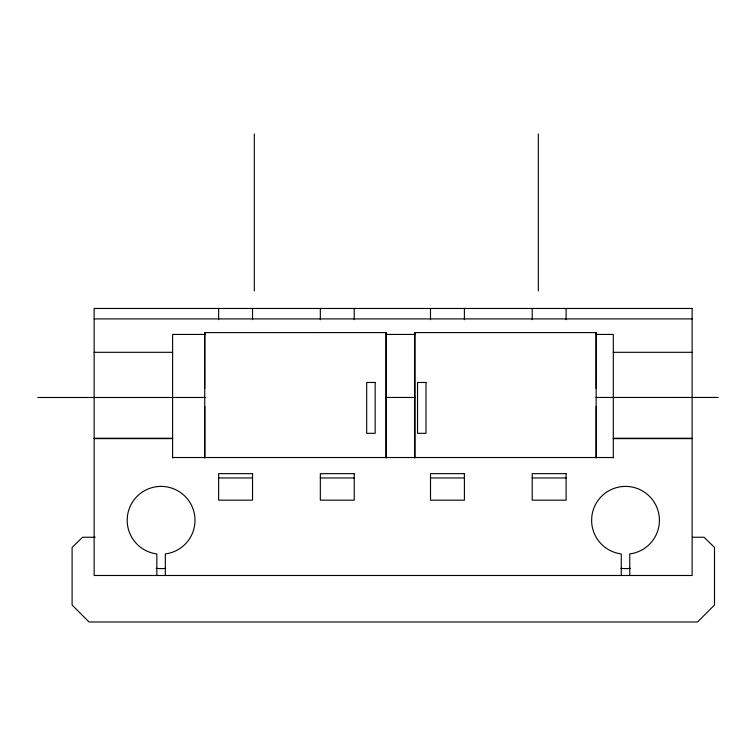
<?xml version="1.0" encoding="UTF-8"?>
<svg xmlns="http://www.w3.org/2000/svg" width="756" height="756" viewBox="0 0 756 756"><rect width="100%" height="100%" fill="white"/><g stroke="black" fill="none" stroke-linecap="round" stroke-linejoin="round"><path stroke-width="1.13" d="M204.791 406.369L204.772 458.079M204.715 388.593L204.753 332.612L386.108 332.593L386.136 458.06M414.817 458.06L414.798 332.593L596.163 332.583L596.153 457.493M596.125 388.565L596.163 332.583M596.182 458.051L596.2 406.341M386.108 332.593L386.108 457.503M414.798 332.593L414.789 457.503M94.141 318.909L692.127 318.909M205.623 334.435L172.623 334.435L172.623 457.9M385.9 334.435L415.356 334.435M595.643 334.435L613.314 334.435L613.314 457.9M94.141 352.315L172.623 352.315M613.314 352.315L692.127 352.315M37.8 397.495L205.462 397.476M385.475 397.448L415.507 397.467M596.163 397.458L718.2 397.448M94.141 438.253L172.623 438.253M613.314 438.253L692.127 438.253M94.141 438.622L172.623 438.622M613.314 438.622L692.127 438.622M172.623 457.522L613.314 457.522M218.635 477.962L252.532 477.962M320.336 477.962L354.233 477.962M430.504 477.962L464.401 477.962M532.205 477.962L566.102 477.962M95.218 537.251L82.555 537.251L72.103 547.42L72.103 605.036L89.057 621.99L697.552 621.99L714.496 605.036L714.496 547.42L704.053 537.251L692.534 537.251M204.753 332.612L204.744 457.512M629.748 575.486L629.748 553.874L630.91 553.761A33.897 33.897 0 0 0 659.327 517.832A33.897 33.897 0 0 0 626.006 486.401A33.897 33.897 0 0 0 591.787 516.858L591.627 521.29A33.897 33.897 0 0 0 617.699 553.288L621.271 554.025L621.271 575.486M566.102 308.467L566.102 319.684M538.338 134.01L538.338 290.909M532.205 308.467L532.205 319.684M464.401 308.467L464.401 319.684M430.504 308.467L430.504 319.684M354.233 308.467L354.233 319.684M320.336 308.467L320.336 319.684M254.318 134.01L254.318 290.909M252.532 308.467L252.532 319.684M218.635 308.467L218.635 319.684M165.328 575.486L165.328 553.874L166.5 553.761A33.897 33.897 0 0 0 194.906 517.832A33.897 33.897 0 0 0 161.586 486.401A33.897 33.897 0 0 0 127.367 516.858L127.206 521.29A33.897 33.897 0 0 0 153.279 553.288L156.851 554.025L156.851 575.486M165.668 568.389A48.308 48.308 0 0 1 156.199 568.351M630.409 568.351A48.308 48.308 0 0 1 620.931 568.389M692.127 308.467L94.141 308.467L94.141 575.486L692.127 575.486L692.127 308.467M375.165 382.479L366.688 382.479L366.688 433.33L375.165 433.33L375.165 382.479M426.015 382.479L417.539 382.479L417.539 433.33L426.015 433.33L426.015 382.479M252.532 473.662L218.635 473.662L218.635 500.17L252.532 500.17L252.532 473.662M354.233 473.662L320.336 473.662L320.336 500.17L354.233 500.17L354.233 473.662M464.401 473.662L430.504 473.662L430.504 500.17L464.401 500.17L464.401 473.662M566.102 473.662L532.205 473.662L532.205 500.17L566.102 500.17L566.102 473.662"/></g></svg>
